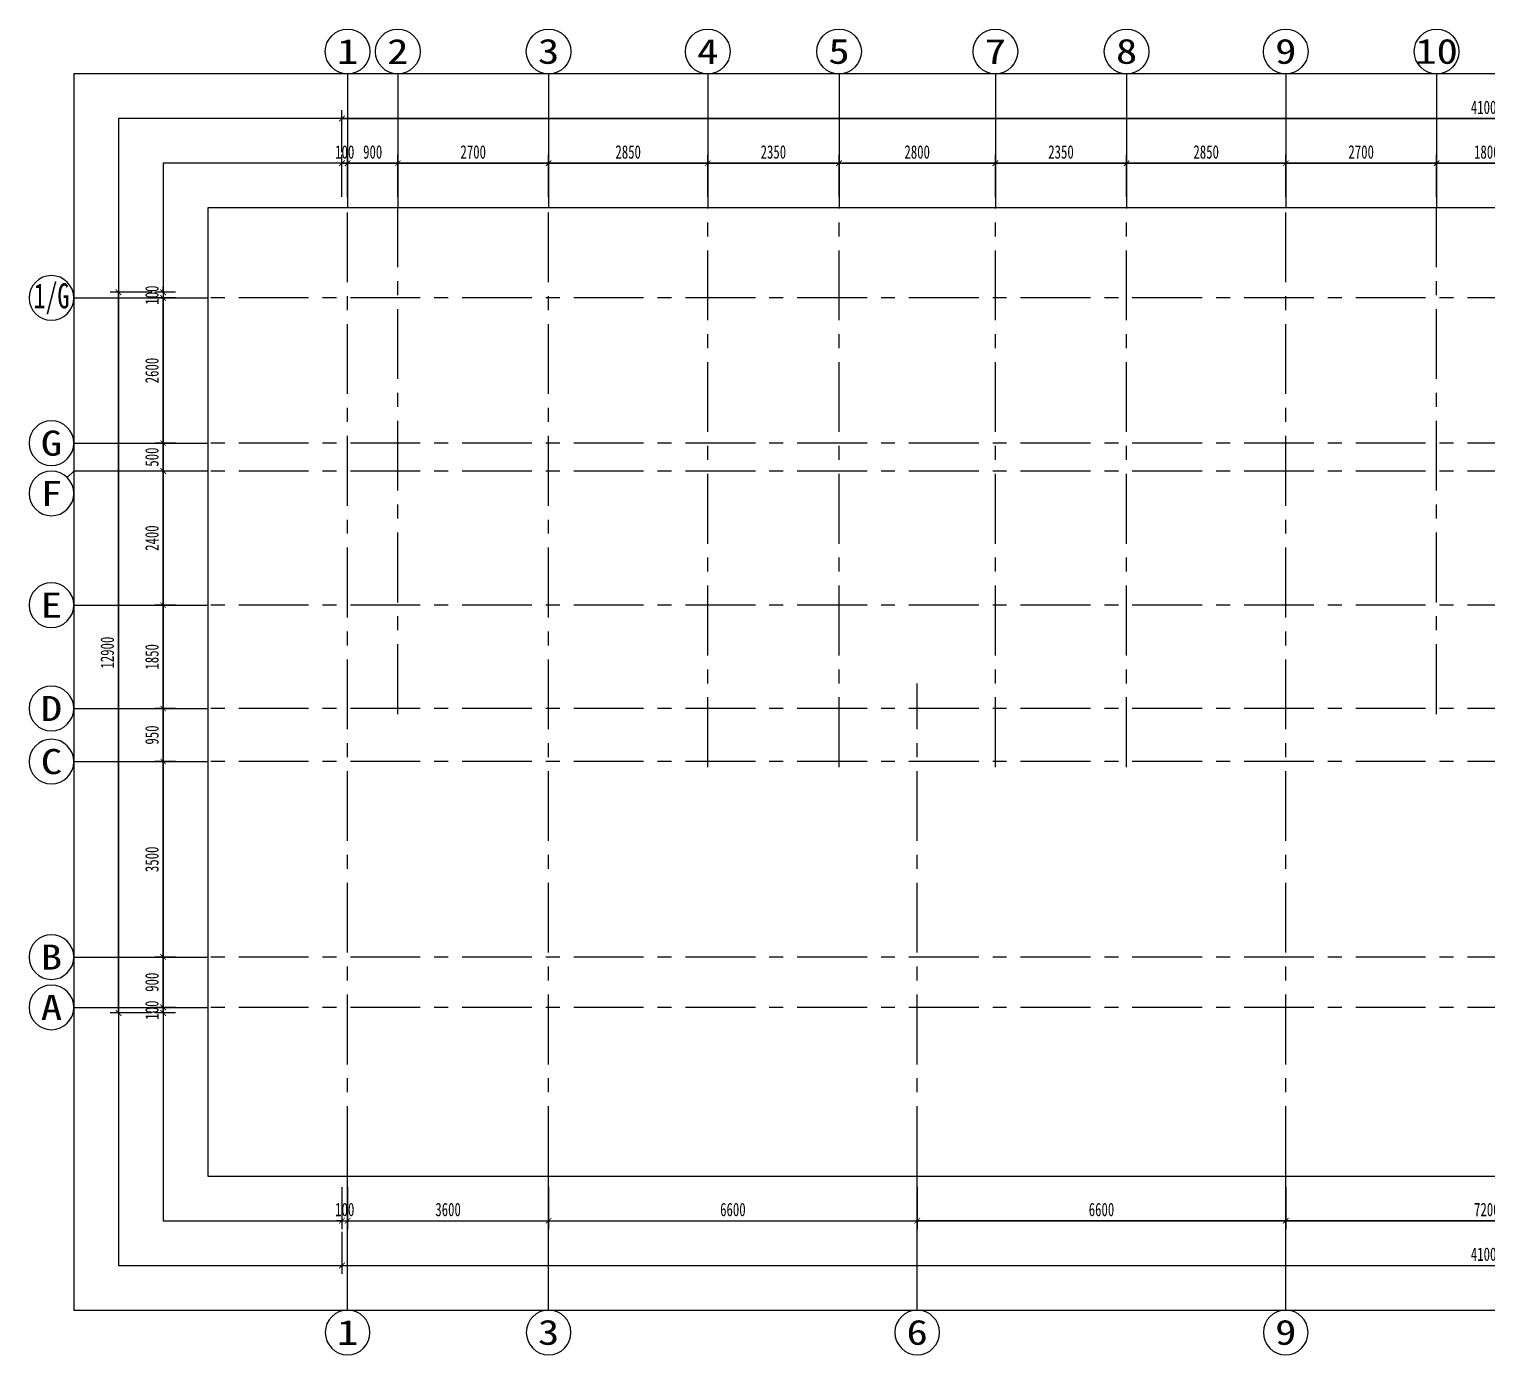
# Model space of a CAD drawing. Extents: x -678900 to 2378000, y 0 to 1700000.
# Drawn here: x 376543 to 402645, y 779505 to 803236 of the extents above; entities that cross this region are included whole.
import ezdxf
from ezdxf.enums import TextEntityAlignment as Align

# ---------------------------------------------------------------- set-up
doc = ezdxf.new("R2010")
doc.units = 0
doc.header["$LTSCALE"] = 1000
doc.header["$MEASUREMENT"] = 0
doc.header["$PDMODE"] = 1
doc.linetypes.add('CENTER', pattern=[2, 1.25, -0.25, 0.25, -0.25])
doc.layers.get('0').update_dxf_attribs({"linetype": 'CONTINUOUS'})
doc.layers.get('DEFPOINTS').update_dxf_attribs({"color": 8, "linetype": 'CONTINUOUS'})
for name, color, linetype in [('AD-AXIS-AXIS', 1, 'CENTER'), ('AD-AXIS-CRCL', 3, 'CONTINUOUS'), ('AD-AXIS-DIMS', 3, 'CONTINUOUS'), ('AD-AXIS-NUMB', 255, 'CONTINUOUS'), ('AD-DIMS-MAIN', 60, 'CONTINUOUS'), ('C-XREF-INT', 7, 'CONTINUOUS')]:
    doc.layers.add(name, color=color, linetype=linetype)
doc.styles.add('TH-STYLE1', font='', dxfattribs={"width": 0.7})
doc.styles.add('仿宋字体100', font='', dxfattribs={"width": 0.7, "height": 240})
doc.styles.get('TH-STYLE1').set_extended_font_data('SimSun')
doc.styles.get('仿宋字体100').set_extended_font_data('SimSun')
doc.dimstyles.new('TH-DIM100-CAD-REVIT', dxfattribs={"dimscale": 100, "dimtxt": 240, "dimasz": 1, "dimexe": 1.5, "dimexo": 1, "dimgap": 0.8, "dimtad": 1, "dimdec": 0, "dimdsep": 46, "dimtxsty": '仿宋字体100', "dimblk1": 'ARCHTICK', "dimblk2": 'ARCHTICK', "dimsah": 1, "dimcen": -1, "dimclrd": 256, "dimclre": 256, "dimclrt": 256, "dimazin": 0, "dimtfac": 1, "dimtdec": 0, "dimtix": 1, "dimtmove": 2, "dimatfit": 0, "dimldrblk": 'ARCHTICK', "dimfxl": 0, "dimtolj": 1, "dimtzin": 0, "dimlwd": -1, "dimlwe": -1, "dimarcsym": 0})

# ---------------------------------------------------------------- blocks, each defined once
blk = doc.blocks.new('_ArchTick')
at = {"color": 0, "linetype": 'ByBlock', "const_width": 0.15}
blk.add_lwpolyline([(-0.5, -0.5), (0.5, 0.5)], dxfattribs=at)
blk = doc.blocks.new('*D163')
at = {"layer": 'AD-AXIS-DIMS'}
for p, q in [((-3183, 1500, 0), (-3552, 1500, 0)), ((-3402, 600, 0), (-3402, 1500, 0)), ((-3183, 600, 0), (-3552, 600, 0))]:
    blk.add_line(p, q, dxfattribs=at)
at = {"layer": 'DEFPOINTS', "color": 0}
for p in [(-3402, 1500, 0), (-3083, 1500, 0), (-3083, 600, 0)]:
    blk.add_point(p, dxfattribs=at)
at = {"layer": 'AD-AXIS-DIMS', "xscale": 100, "yscale": 100, "zscale": 100}
for p, rotation in [((-3402, 1500, 0), 90), ((-3402, 600, 0), 270)]:
    blk.add_blockref('_ArchTick', p, dxfattribs=dict(at, rotation=rotation))
at = {"layer": 'AD-AXIS-DIMS', "insert": (-3602, 1050, 0), "char_height": 240, "attachment_point": 5, "rotation": 90, "style": '仿宋字体100'}
blk.add_mtext('\\A1;900', dxfattribs=at)
blk = doc.blocks.new('*D164')
at = {"layer": 'AD-AXIS-DIMS'}
for p, q in [((-3183, 5000, 0), (-3552, 5000, 0)), ((-3402, 1500, 0), (-3402, 5000, 0)), ((-3183, 1500, 0), (-3552, 1500, 0))]:
    blk.add_line(p, q, dxfattribs=at)
at = {"layer": 'DEFPOINTS', "color": 0}
for p in [(-3402, 5000, 0), (-3083, 5000, 0), (-3083, 1500, 0)]:
    blk.add_point(p, dxfattribs=at)
at = {"layer": 'AD-AXIS-DIMS', "xscale": 100, "yscale": 100, "zscale": 100}
for p, rotation in [((-3402, 5000, 0), 90), ((-3402, 1500, 0), 270)]:
    blk.add_blockref('_ArchTick', p, dxfattribs=dict(at, rotation=rotation))
at = {"layer": 'AD-AXIS-DIMS', "insert": (-3602, 3250, 0), "char_height": 240, "attachment_point": 5, "rotation": 90, "style": '仿宋字体100'}
blk.add_mtext('\\A1;3500', dxfattribs=at)
blk = doc.blocks.new('*D165')
at = {"layer": 'AD-AXIS-DIMS'}
for p, q in [((-3183, 5950, 0), (-3552, 5950, 0)), ((-3402, 5000, 0), (-3402, 5950, 0)), ((-3183, 5000, 0), (-3552, 5000, 0))]:
    blk.add_line(p, q, dxfattribs=at)
at = {"layer": 'DEFPOINTS', "color": 0}
for p in [(-3402, 5950, 0), (-3083, 5950, 0), (-3083, 5000, 0)]:
    blk.add_point(p, dxfattribs=at)
at = {"layer": 'AD-AXIS-DIMS', "xscale": 100, "yscale": 100, "zscale": 100}
for p, rotation in [((-3402, 5950, 0), 90), ((-3402, 5000, 0), 270)]:
    blk.add_blockref('_ArchTick', p, dxfattribs=dict(at, rotation=rotation))
at = {"layer": 'AD-AXIS-DIMS', "insert": (-3602, 5475, 0), "char_height": 240, "attachment_point": 5, "rotation": 90, "style": '仿宋字体100'}
blk.add_mtext('\\A1;950', dxfattribs=at)
blk = doc.blocks.new('*D166')
at = {"layer": 'AD-AXIS-DIMS'}
for p, q in [((-3183, 7800, 0), (-3552, 7800, 0)), ((-3402, 5950, 0), (-3402, 7800, 0)), ((-3183, 5950, 0), (-3552, 5950, 0))]:
    blk.add_line(p, q, dxfattribs=at)
at = {"layer": 'DEFPOINTS', "color": 0}
for p in [(-3402, 7800, 0), (-3083, 7800, 0), (-3083, 5950, 0)]:
    blk.add_point(p, dxfattribs=at)
at = {"layer": 'AD-AXIS-DIMS', "xscale": 100, "yscale": 100, "zscale": 100}
for p, rotation in [((-3402, 7800, 0), 90), ((-3402, 5950, 0), 270)]:
    blk.add_blockref('_ArchTick', p, dxfattribs=dict(at, rotation=rotation))
at = {"layer": 'AD-AXIS-DIMS', "insert": (-3602, 6875, 0), "char_height": 240, "attachment_point": 5, "rotation": 90, "style": '仿宋字体100'}
blk.add_mtext('\\A1;1850', dxfattribs=at)
blk = doc.blocks.new('*D167')
at = {"layer": 'AD-AXIS-DIMS'}
for p, q in [((-3183, 10200, 0), (-3552, 10200, 0)), ((-3402, 7800, 0), (-3402, 10200, 0)), ((-3183, 7800, 0), (-3552, 7800, 0))]:
    blk.add_line(p, q, dxfattribs=at)
at = {"layer": 'DEFPOINTS', "color": 0}
for p in [(-3402, 10200, 0), (-3083, 10200), (-3083, 7800, 0)]:
    blk.add_point(p, dxfattribs=at)
at = {"layer": 'AD-AXIS-DIMS', "xscale": 100, "yscale": 100, "zscale": 100}
for p, rotation in [((-3402, 10200, 0), 90), ((-3402, 7800, 0), 270)]:
    blk.add_blockref('_ArchTick', p, dxfattribs=dict(at, rotation=rotation))
at = {"layer": 'AD-AXIS-DIMS', "insert": (-3602, 9000, 0), "char_height": 240, "attachment_point": 5, "rotation": 90, "style": '仿宋字体100'}
blk.add_mtext('\\A1;2400', dxfattribs=at)
blk = doc.blocks.new('*D168')
at = {"layer": 'AD-AXIS-DIMS'}
for p, q in [((-3183, 10700, 0), (-3552, 10700, 0)), ((-3402, 10200, 0), (-3402, 10700, 0)), ((-3183, 10200, 0), (-3552, 10200, 0))]:
    blk.add_line(p, q, dxfattribs=at)
at = {"layer": 'DEFPOINTS', "color": 0}
for p in [(-3402, 10700, 0), (-3083, 10700, 0), (-3083, 10200)]:
    blk.add_point(p, dxfattribs=at)
at = {"layer": 'AD-AXIS-DIMS', "xscale": 100, "yscale": 100, "zscale": 100}
for p, rotation in [((-3402, 10700, 0), 90), ((-3402, 10200, 0), 270)]:
    blk.add_blockref('_ArchTick', p, dxfattribs=dict(at, rotation=rotation))
at = {"layer": 'AD-AXIS-DIMS', "insert": (-3602, 10450, 0), "char_height": 240, "attachment_point": 5, "rotation": 90, "style": '仿宋字体100'}
blk.add_mtext('\\A1;500', dxfattribs=at)
blk = doc.blocks.new('*D169')
at = {"layer": 'AD-AXIS-DIMS'}
for p, q in [((-100, -2620, 0), (-100, -3370, 0)), ((3500, -2620, 0), (3500, -3370, 0)), ((-100, -3220, 0), (3500, -3220, 0))]:
    blk.add_line(p, q, dxfattribs=at)
at = {"layer": 'DEFPOINTS', "color": 0}
for p in [(-100, -1746, 0), (3500, -1746, 0), (3500, -3220, 0)]:
    blk.add_point(p, dxfattribs=at)
at = {"layer": 'AD-AXIS-DIMS', "xscale": 100, "yscale": 100, "zscale": 100, "rotation": 180}
blk.add_blockref('_ArchTick', (-100, -3220, 0), dxfattribs=at)
at = {"layer": 'AD-AXIS-DIMS', "xscale": 100, "yscale": 100, "zscale": 100}
blk.add_blockref('_ArchTick', (3500, -3220, 0), dxfattribs=at)
at = {"layer": 'AD-AXIS-DIMS', "insert": (1700, -3020, 0), "char_height": 240, "attachment_point": 5, "style": '仿宋字体100'}
blk.add_mtext('\\A1;3600', dxfattribs=at)
blk = doc.blocks.new('*D170')
at = {"layer": 'AD-AXIS-DIMS'}
for p, q in [((3500, -2620, 0), (3500, -3370, 0)), ((10100, -2620, 0), (10100, -3370, 0)), ((3500, -3220, 0), (10100, -3220, 0))]:
    blk.add_line(p, q, dxfattribs=at)
at = {"layer": 'DEFPOINTS', "color": 0}
for p in [(3500, -1746, 0), (10100, -1746, 0), (10100, -3220, 0)]:
    blk.add_point(p, dxfattribs=at)
at = {"layer": 'AD-AXIS-DIMS', "xscale": 100, "yscale": 100, "zscale": 100, "rotation": 180}
blk.add_blockref('_ArchTick', (3500, -3220, 0), dxfattribs=at)
at = {"layer": 'AD-AXIS-DIMS', "xscale": 100, "yscale": 100, "zscale": 100}
blk.add_blockref('_ArchTick', (10100, -3220, 0), dxfattribs=at)
at = {"layer": 'AD-AXIS-DIMS', "insert": (6800, -3020, 0), "char_height": 240, "attachment_point": 5, "style": '仿宋字体100'}
blk.add_mtext('\\A1;6600', dxfattribs=at)
blk = doc.blocks.new('*D171')
at = {"layer": 'AD-AXIS-DIMS'}
for p, q in [((16700, -2620, 0), (16700, -3370, 0)), ((23900, -2620, 0), (23900, -3370, 0)), ((23900, -3220, 0), (16700, -3220, 0))]:
    blk.add_line(p, q, dxfattribs=at)
at = {"layer": 'DEFPOINTS', "color": 0}
for p in [(16700, -1746, 0), (23900, -1746, 0), (16700, -3220, 0)]:
    blk.add_point(p, dxfattribs=at)
at = {"layer": 'AD-AXIS-DIMS', "xscale": 100, "yscale": 100, "zscale": 100, "rotation": 180}
blk.add_blockref('_ArchTick', (16700, -3220, 0), dxfattribs=at)
at = {"layer": 'AD-AXIS-DIMS', "xscale": 100, "yscale": 100, "zscale": 100}
blk.add_blockref('_ArchTick', (23900, -3220, 0), dxfattribs=at)
at = {"layer": 'AD-AXIS-DIMS', "insert": (20300, -3020, 0), "char_height": 240, "attachment_point": 5, "style": '仿宋字体100'}
blk.add_mtext('\\A1;7200', dxfattribs=at)
blk = doc.blocks.new('*D172')
at = {"layer": 'AD-AXIS-DIMS'}
for p, q in [((10100, -2620, 0), (10100, -3370, 0)), ((16700, -2620, 0), (16700, -3370, 0)), ((16700, -3220, 0), (10100, -3220, 0))]:
    blk.add_line(p, q, dxfattribs=at)
at = {"layer": 'DEFPOINTS', "color": 0}
for p in [(10100, -1746, 0), (16700, -1746, 0), (10100, -3220, 0)]:
    blk.add_point(p, dxfattribs=at)
at = {"layer": 'AD-AXIS-DIMS', "xscale": 100, "yscale": 100, "zscale": 100, "rotation": 180}
blk.add_blockref('_ArchTick', (10100, -3220, 0), dxfattribs=at)
at = {"layer": 'AD-AXIS-DIMS', "xscale": 100, "yscale": 100, "zscale": 100}
blk.add_blockref('_ArchTick', (16700, -3220, 0), dxfattribs=at)
at = {"layer": 'AD-AXIS-DIMS', "insert": (13400, -3020, 0), "char_height": 240, "attachment_point": 5, "style": '仿宋字体100'}
blk.add_mtext('\\A1;6600', dxfattribs=at)
blk = doc.blocks.new('*D176')
at = {"layer": 'AD-AXIS-DIMS'}
for p, q in [((-100, 15111, 0), (-100, 15861, 0)), ((-100, 15711, 0), (800, 15711, 0)), ((800, 15111, 0), (800, 15861, 0))]:
    blk.add_line(p, q, dxfattribs=at)
at = {"layer": 'DEFPOINTS', "color": 0}
for p in [(800, 15711, 0), (-100, 14924, 0), (800, 14924, 0)]:
    blk.add_point(p, dxfattribs=at)
at = {"layer": 'AD-AXIS-DIMS', "xscale": 100, "yscale": 100, "zscale": 100, "rotation": 180}
blk.add_blockref('_ArchTick', (-100, 15711, 0), dxfattribs=at)
at = {"layer": 'AD-AXIS-DIMS', "xscale": 100, "yscale": 100, "zscale": 100}
blk.add_blockref('_ArchTick', (800, 15711, 0), dxfattribs=at)
at = {"layer": 'AD-AXIS-DIMS', "insert": (350, 15911, 0), "char_height": 240, "attachment_point": 5, "style": '仿宋字体100'}
blk.add_mtext('\\A1;900', dxfattribs=at)
blk = doc.blocks.new('*D177')
at = {"layer": 'AD-AXIS-DIMS'}
for p, q in [((800, 15111, 0), (800, 15861, 0)), ((800, 15711, 0), (3500, 15711, 0)), ((3500, 15111, 0), (3500, 15861, 0))]:
    blk.add_line(p, q, dxfattribs=at)
at = {"layer": 'DEFPOINTS', "color": 0}
for p in [(3500, 15711, 0), (800, 14924, 0), (3500, 14924, 0)]:
    blk.add_point(p, dxfattribs=at)
at = {"layer": 'AD-AXIS-DIMS', "xscale": 100, "yscale": 100, "zscale": 100, "rotation": 180}
blk.add_blockref('_ArchTick', (800, 15711, 0), dxfattribs=at)
at = {"layer": 'AD-AXIS-DIMS', "xscale": 100, "yscale": 100, "zscale": 100}
blk.add_blockref('_ArchTick', (3500, 15711, 0), dxfattribs=at)
at = {"layer": 'AD-AXIS-DIMS', "insert": (2150, 15911, 0), "char_height": 240, "attachment_point": 5, "style": '仿宋字体100'}
blk.add_mtext('\\A1;2700', dxfattribs=at)
blk = doc.blocks.new('*D178')
at = {"layer": 'AD-AXIS-DIMS'}
for p, q in [((3500, 15111, 0), (3500, 15861, 0)), ((3500, 15711, 0), (6350, 15711, 0)), ((6350, 15111, 0), (6350, 15861, 0))]:
    blk.add_line(p, q, dxfattribs=at)
at = {"layer": 'DEFPOINTS', "color": 0}
for p in [(6350, 15711, 0), (3500, 14924, 0), (6350, 14924, 0)]:
    blk.add_point(p, dxfattribs=at)
at = {"layer": 'AD-AXIS-DIMS', "xscale": 100, "yscale": 100, "zscale": 100, "rotation": 180}
blk.add_blockref('_ArchTick', (3500, 15711, 0), dxfattribs=at)
at = {"layer": 'AD-AXIS-DIMS', "xscale": 100, "yscale": 100, "zscale": 100}
blk.add_blockref('_ArchTick', (6350, 15711, 0), dxfattribs=at)
at = {"layer": 'AD-AXIS-DIMS', "insert": (4925, 15911, 0), "char_height": 240, "attachment_point": 5, "style": '仿宋字体100'}
blk.add_mtext('\\A1;2850', dxfattribs=at)
blk = doc.blocks.new('*D179')
at = {"layer": 'AD-AXIS-DIMS'}
for p, q in [((6350, 15111, 0), (6350, 15861, 0)), ((6350, 15711, 0), (8700, 15711, 0)), ((8700, 15111, 0), (8700, 15861, 0))]:
    blk.add_line(p, q, dxfattribs=at)
at = {"layer": 'DEFPOINTS', "color": 0}
for p in [(8700, 15711, 0), (6350, 14924, 0), (8700, 14924, 0)]:
    blk.add_point(p, dxfattribs=at)
at = {"layer": 'AD-AXIS-DIMS', "xscale": 100, "yscale": 100, "zscale": 100, "rotation": 180}
blk.add_blockref('_ArchTick', (6350, 15711, 0), dxfattribs=at)
at = {"layer": 'AD-AXIS-DIMS', "xscale": 100, "yscale": 100, "zscale": 100}
blk.add_blockref('_ArchTick', (8700, 15711, 0), dxfattribs=at)
at = {"layer": 'AD-AXIS-DIMS', "insert": (7525, 15911, 0), "char_height": 240, "attachment_point": 5, "style": '仿宋字体100'}
blk.add_mtext('\\A1;2350', dxfattribs=at)
blk = doc.blocks.new('*D180')
at = {"layer": 'AD-AXIS-DIMS'}
for p, q in [((8700, 15111, 0), (8700, 15861, 0)), ((8700, 15711, 0), (11500, 15711, 0)), ((11500, 15111, 0), (11500, 15861, 0))]:
    blk.add_line(p, q, dxfattribs=at)
at = {"layer": 'DEFPOINTS', "color": 0}
for p in [(11500, 15711, 0), (8700, 14924, 0), (11500, 14924, 0)]:
    blk.add_point(p, dxfattribs=at)
at = {"layer": 'AD-AXIS-DIMS', "xscale": 100, "yscale": 100, "zscale": 100, "rotation": 180}
blk.add_blockref('_ArchTick', (8700, 15711, 0), dxfattribs=at)
at = {"layer": 'AD-AXIS-DIMS', "xscale": 100, "yscale": 100, "zscale": 100}
blk.add_blockref('_ArchTick', (11500, 15711, 0), dxfattribs=at)
at = {"layer": 'AD-AXIS-DIMS', "insert": (10100, 15911, 0), "char_height": 240, "attachment_point": 5, "style": '仿宋字体100'}
blk.add_mtext('\\A1;2800', dxfattribs=at)
blk = doc.blocks.new('*D181')
at = {"layer": 'AD-AXIS-DIMS'}
for p, q in [((11500, 15111, 0), (11500, 15861, 0)), ((11500, 15711, 0), (13850, 15711, 0)), ((13850, 15111, 0), (13850, 15861, 0))]:
    blk.add_line(p, q, dxfattribs=at)
at = {"layer": 'DEFPOINTS', "color": 0}
for p in [(13850, 15711, 0), (11500, 14924, 0), (13850, 14924, 0)]:
    blk.add_point(p, dxfattribs=at)
at = {"layer": 'AD-AXIS-DIMS', "xscale": 100, "yscale": 100, "zscale": 100, "rotation": 180}
blk.add_blockref('_ArchTick', (11500, 15711, 0), dxfattribs=at)
at = {"layer": 'AD-AXIS-DIMS', "xscale": 100, "yscale": 100, "zscale": 100}
blk.add_blockref('_ArchTick', (13850, 15711, 0), dxfattribs=at)
at = {"layer": 'AD-AXIS-DIMS', "insert": (12675, 15911, 0), "char_height": 240, "attachment_point": 5, "style": '仿宋字体100'}
blk.add_mtext('\\A1;2350', dxfattribs=at)
blk = doc.blocks.new('*D182')
at = {"layer": 'AD-AXIS-DIMS'}
for p, q in [((13850, 15111, 0), (13850, 15861, 0)), ((13850, 15711, 0), (16700, 15711, 0)), ((16700, 15111, 0), (16700, 15861, 0))]:
    blk.add_line(p, q, dxfattribs=at)
at = {"layer": 'DEFPOINTS', "color": 0}
for p in [(16700, 15711, 0), (13850, 14924, 0), (16700, 14924, 0)]:
    blk.add_point(p, dxfattribs=at)
at = {"layer": 'AD-AXIS-DIMS', "xscale": 100, "yscale": 100, "zscale": 100, "rotation": 180}
blk.add_blockref('_ArchTick', (13850, 15711, 0), dxfattribs=at)
at = {"layer": 'AD-AXIS-DIMS', "xscale": 100, "yscale": 100, "zscale": 100}
blk.add_blockref('_ArchTick', (16700, 15711, 0), dxfattribs=at)
at = {"layer": 'AD-AXIS-DIMS', "insert": (15275, 15911, 0), "char_height": 240, "attachment_point": 5, "style": '仿宋字体100'}
blk.add_mtext('\\A1;2850', dxfattribs=at)
blk = doc.blocks.new('*D183')
at = {"layer": 'AD-AXIS-DIMS'}
for p, q in [((16700, 15111, 0), (16700, 15861, 0)), ((16700, 15711, 0), (19400, 15711, 0)), ((19400, 15111, 0), (19400, 15861, 0))]:
    blk.add_line(p, q, dxfattribs=at)
at = {"layer": 'DEFPOINTS', "color": 0}
for p in [(19400, 15711, 0), (16700, 14924, 0), (19400, 14924, 0)]:
    blk.add_point(p, dxfattribs=at)
at = {"layer": 'AD-AXIS-DIMS', "xscale": 100, "yscale": 100, "zscale": 100, "rotation": 180}
blk.add_blockref('_ArchTick', (16700, 15711, 0), dxfattribs=at)
at = {"layer": 'AD-AXIS-DIMS', "xscale": 100, "yscale": 100, "zscale": 100}
blk.add_blockref('_ArchTick', (19400, 15711, 0), dxfattribs=at)
at = {"layer": 'AD-AXIS-DIMS', "insert": (18050, 15911, 0), "char_height": 240, "attachment_point": 5, "style": '仿宋字体100'}
blk.add_mtext('\\A1;2700', dxfattribs=at)
blk = doc.blocks.new('*D184')
at = {"layer": 'AD-AXIS-DIMS'}
for p, q in [((19400, 15111, 0), (19400, 15861, 0)), ((19400, 15711, 0), (21200, 15711, 0)), ((21200, 15111, 0), (21200, 15861, 0))]:
    blk.add_line(p, q, dxfattribs=at)
at = {"layer": 'DEFPOINTS', "color": 0}
for p in [(21200, 15711, 0), (19400, 14924, 0), (21200, 14924, 0)]:
    blk.add_point(p, dxfattribs=at)
at = {"layer": 'AD-AXIS-DIMS', "xscale": 100, "yscale": 100, "zscale": 100, "rotation": 180}
blk.add_blockref('_ArchTick', (19400, 15711, 0), dxfattribs=at)
at = {"layer": 'AD-AXIS-DIMS', "xscale": 100, "yscale": 100, "zscale": 100}
blk.add_blockref('_ArchTick', (21200, 15711, 0), dxfattribs=at)
at = {"layer": 'AD-AXIS-DIMS', "insert": (20300, 15911, 0), "char_height": 240, "attachment_point": 5, "style": '仿宋字体100'}
blk.add_mtext('\\A1;1800', dxfattribs=at)
blk = doc.blocks.new('*D193')
at = {"layer": 'AD-DIMS-MAIN'}
for p, q in [((-200, -3420, 0), (-200, -4170, 0)), ((40800, -3420, 0), (40800, -4170, 0)), ((-200, -4020, 0), (40800, -4020, 0))]:
    blk.add_line(p, q, dxfattribs=at)
at = {"layer": 'DEFPOINTS', "color": 0}
for p in [(-200, -3142, 0), (40800, -3142, 0), (40800, -4020, 0)]:
    blk.add_point(p, dxfattribs=at)
at = {"layer": 'AD-DIMS-MAIN', "xscale": 100, "yscale": 100, "zscale": 100, "rotation": 180}
blk.add_blockref('_ArchTick', (-200, -4020, 0), dxfattribs=at)
at = {"layer": 'AD-DIMS-MAIN', "xscale": 100, "yscale": 100, "zscale": 100}
blk.add_blockref('_ArchTick', (40800, -4020, 0), dxfattribs=at)
at = {"layer": 'AD-DIMS-MAIN', "insert": (20300, -3820, 0), "char_height": 240, "attachment_point": 5, "style": '仿宋字体100'}
blk.add_mtext('\\A1;41000', dxfattribs=at)
blk = doc.blocks.new('*D194')
at = {"layer": 'AD-DIMS-MAIN'}
for p, q in [((-200, 15911, 0), (-200, 16661, 0)), ((-200, 16511, 0), (40800, 16511, 0)), ((40800, 15911, 0), (40800, 16661, 0))]:
    blk.add_line(p, q, dxfattribs=at)
at = {"layer": 'DEFPOINTS', "color": 0}
for p in [(40800, 16511, 0), (-200, 15633, 0), (40800, 15633, 0)]:
    blk.add_point(p, dxfattribs=at)
at = {"layer": 'AD-DIMS-MAIN', "xscale": 100, "yscale": 100, "zscale": 100, "rotation": 180}
blk.add_blockref('_ArchTick', (-200, 16511, 0), dxfattribs=at)
at = {"layer": 'AD-DIMS-MAIN', "xscale": 100, "yscale": 100, "zscale": 100}
blk.add_blockref('_ArchTick', (40800, 16511, 0), dxfattribs=at)
at = {"layer": 'AD-DIMS-MAIN', "insert": (20300, 16711, 0), "char_height": 240, "attachment_point": 5, "style": '仿宋字体100'}
blk.add_mtext('\\A1;41000', dxfattribs=at)
blk = doc.blocks.new('*D195')
at = {"layer": 'AD-DIMS-MAIN'}
for p, q in [((-3602, 13400, 0), (-4352, 13400, 0)), ((-4202, 500, 0), (-4202, 13400, 0)), ((-3602, 500, 0), (-4352, 500, 0))]:
    blk.add_line(p, q, dxfattribs=at)
at = {"layer": 'DEFPOINTS', "color": 0}
for p in [(-4202, 13400, 0), (384, 13400, 0), (384, 500, 0)]:
    blk.add_point(p, dxfattribs=at)
at = {"layer": 'AD-DIMS-MAIN', "xscale": 100, "yscale": 100, "zscale": 100}
for p, rotation in [((-4202, 13400, 0), 90), ((-4202, 500, 0), 270)]:
    blk.add_blockref('_ArchTick', p, dxfattribs=dict(at, rotation=rotation))
at = {"layer": 'AD-DIMS-MAIN', "insert": (-4402, 6950, 0), "char_height": 240, "attachment_point": 5, "rotation": 90, "style": '仿宋字体100'}
blk.add_mtext('\\A1;12900', dxfattribs=at)
blk = doc.blocks.new('_A-axiso')
blk.add_circle((0, 0), 0.5)
at = {"layer": 'AD-AXIS-NUMB', "style": 'TH-STYLE1', "width": 0.7}
blk.add_attdef('A', text='', height=0.56, dxfattribs=at).set_placement((-0.25, -0.28), (0.25, -0.28), align=Align.FIT)
blk = doc.blocks.new('*D157')
at = {"layer": 'AD-AXIS-DIMS'}
for p, q in [((-3183, 600, 0), (-3552, 600, 0)), ((-3402, 600, 0), (-3402, 700, 0)), ((-3402, 500, 0), (-3402, 600, 0)), ((-3183, 500, 0), (-3552, 500, 0)), ((-3402, 500, 0), (-3402, 400, 0))]:
    blk.add_line(p, q, dxfattribs=at)
at = {"layer": 'DEFPOINTS', "color": 0}
for p in [(-3402, 600, 0), (-3083, 600, 0), (-3083, 500, 0)]:
    blk.add_point(p, dxfattribs=at)
at = {"layer": 'AD-AXIS-DIMS', "xscale": 100, "yscale": 100, "zscale": 100}
for p, rotation in [((-3402, 600, 0), 270), ((-3402, 500, 0), 90)]:
    blk.add_blockref('_ArchTick', p, dxfattribs=dict(at, rotation=rotation))
at = {"layer": 'AD-AXIS-DIMS', "insert": (-3602, 550, 0), "char_height": 240, "attachment_point": 5, "rotation": 90, "style": '仿宋字体100'}
blk.add_mtext('\\A1;100', dxfattribs=at)
blk = doc.blocks.new('*D159')
at = {"layer": 'AD-AXIS-DIMS'}
for p, q in [((-200, -2620, 0), (-200, -3370, 0)), ((-100, -2620, 0), (-100, -3370, 0)), ((-200, -3220, 0), (-300, -3220, 0)), ((-200, -3220, 0), (-100, -3220, 0)), ((-100, -3220, 0), (0, -3220, 0))]:
    blk.add_line(p, q, dxfattribs=at)
at = {"layer": 'DEFPOINTS', "color": 0}
for p in [(-200, -1746, 0), (-100, -1746, 0), (-100, -3220, 0)]:
    blk.add_point(p, dxfattribs=at)
at = {"layer": 'AD-AXIS-DIMS', "xscale": 100, "yscale": 100, "zscale": 100}
blk.add_blockref('_ArchTick', (-200, -3220, 0), dxfattribs=at)
at = {"layer": 'AD-AXIS-DIMS', "xscale": 100, "yscale": 100, "zscale": 100, "rotation": 180}
blk.add_blockref('_ArchTick', (-100, -3220, 0), dxfattribs=at)
at = {"layer": 'AD-AXIS-DIMS', "insert": (-150, -3020, 0), "char_height": 240, "attachment_point": 5, "style": '仿宋字体100'}
blk.add_mtext('\\A1;100', dxfattribs=at)
blk = doc.blocks.new('*D161')
at = {"layer": 'AD-AXIS-DIMS'}
for p, q in [((-200, 15711, 0), (-300, 15711, 0)), ((-200, 15111, 0), (-200, 15861, 0)), ((-200, 15711, 0), (-100, 15711, 0)), ((-100, 15111, 0), (-100, 15861, 0)), ((-100, 15711, 0), (0, 15711, 0))]:
    blk.add_line(p, q, dxfattribs=at)
at = {"layer": 'DEFPOINTS', "color": 0}
for p in [(-100, 15711, 0), (-200, 14237, 0), (-100, 14237, 0)]:
    blk.add_point(p, dxfattribs=at)
at = {"layer": 'AD-AXIS-DIMS', "xscale": 100, "yscale": 100, "zscale": 100}
blk.add_blockref('_ArchTick', (-200, 15711, 0), dxfattribs=at)
at = {"layer": 'AD-AXIS-DIMS', "xscale": 100, "yscale": 100, "zscale": 100, "rotation": 180}
blk.add_blockref('_ArchTick', (-100, 15711, 0), dxfattribs=at)
at = {"layer": 'AD-AXIS-DIMS', "insert": (-150, 15911, 0), "char_height": 240, "attachment_point": 5, "style": '仿宋字体100'}
blk.add_mtext('\\A1;100', dxfattribs=at)
blk = doc.blocks.new('*D203')
at = {"layer": 'AD-AXIS-DIMS'}
for p, q in [((-3183, 13300, 0), (-3552, 13300, 0)), ((-3402, 10700, 0), (-3402, 13300, 0)), ((-3183, 10700, 0), (-3552, 10700, 0))]:
    blk.add_line(p, q, dxfattribs=at)
at = {"layer": 'DEFPOINTS', "color": 0}
for p in [(-3402, 13300, 0), (-3083, 13300, 0), (-3083, 10700)]:
    blk.add_point(p, dxfattribs=at)
at = {"layer": 'AD-AXIS-DIMS', "xscale": 100, "yscale": 100, "zscale": 100}
for p, rotation in [((-3402, 13300, 0), 90), ((-3402, 10700, 0), 270)]:
    blk.add_blockref('_ArchTick', p, dxfattribs=dict(at, rotation=rotation))
at = {"layer": 'AD-AXIS-DIMS', "insert": (-3602, 12000, 0), "char_height": 240, "attachment_point": 5, "rotation": 90, "style": '仿宋字体100'}
blk.add_mtext('\\A1;2600', dxfattribs=at)
blk = doc.blocks.new('*D205')
at = {"layer": 'AD-AXIS-DIMS'}
for p, q in [((-3183, 13400, 0), (-3552, 13400, 0)), ((-3402, 13400, 0), (-3402, 13500, 0)), ((-3402, 13400, 0), (-3402, 13300, 0)), ((-3183, 13300, 0), (-3552, 13300, 0)), ((-3402, 13300, 0), (-3402, 13200, 0))]:
    blk.add_line(p, q, dxfattribs=at)
at = {"layer": 'DEFPOINTS', "color": 0}
for p in [(-3083, 13400, 0), (-3402, 13300, 0), (-3083, 13300, 0)]:
    blk.add_point(p, dxfattribs=at)
at = {"layer": 'AD-AXIS-DIMS', "xscale": 100, "yscale": 100, "zscale": 100}
for p, rotation in [((-3402, 13400, 0), 270), ((-3402, 13300, 0), 90)]:
    blk.add_blockref('_ArchTick', p, dxfattribs=dict(at, rotation=rotation))
at = {"layer": 'AD-AXIS-DIMS', "insert": (-3602, 13350, 0), "char_height": 240, "attachment_point": 5, "rotation": 90, "style": '仿宋字体100'}
blk.add_mtext('\\A1;100', dxfattribs=at)
blk = doc.blocks.new('轴网')
at = {"layer": 'AD-AXIS-AXIS'}
for p, q in [((-100, -2420.1, 0), (-100, 14923.7, 0)), ((800, 5850, 0), (800, 14923.7, 0)), ((3500, -2420.1, 0), (3500, 14923.7, 0)), ((6350, 4900, 0), (6350, 14923.7, 0)), ((8700, 4900, 0), (8700, 14923.7, 0)), ((11500, 4900, 0), (11500, 14923.7, 0)), ((13850, 4900, 0), (13850, 14923.7, 0)), ((16700, -2420.1, 0), (16700, 14923.7, 0)), ((19400, 5850, 0), (19400, 14923.7, 0)), ((43202, 13300), (-2602, 13300)), ((43202, 10700), (-2602, 10700)), ((43202, 10200), (-2602, 10200)), ((43202, 7800), (-2602, 7800)), ((10100, -2420.1, 0), (10100, 6400, 0)), ((43202, 5950), (-2602, 5950)), ((43202, 5000), (-2602, 5000)), ((43202, 1500), (-2602, 1500)), ((43202, 600), (-2602, 600))]:
    blk.add_line(p, q, dxfattribs=at)
at = {"layer": 'AD-AXIS-CRCL'}
for p, q in [((-100, 17310.8, 0), (-100, 14910.8, 0)), ((800, 17310.8, 0), (800, 14910.8, 0)), ((3500, 17310.8, 0), (3500, 14910.8, 0)), ((6350, 17310.8, 0), (6350, 14910.8, 0)), ((8700, 17310.8, 0), (8700, 14910.8, 0)), ((11500, 17310.8, 0), (11500, 14910.8, 0)), ((13850, 17310.8, 0), (13850, 14910.8, 0)), ((16700, 17310.8, 0), (16700, 14910.8, 0)), ((19400, 17310.8, 0), (19400, 14910.8, 0)), ((-5002, 13300), (-2602, 13300)), ((-5002, 10700), (-2602, 10700)), ((-5002, 7800), (-2602, 7800)), ((-5002, 5950), (-2602, 5950)), ((-5002, 5000), (-2602, 5000)), ((-5002, 1500), (-2602, 1500)), ((-5002, 600), (-2602, 600)), ((-100, -4820.1, 0), (-100, -2420.1, 0)), ((3500, -4820.1, 0), (3500, -2420.1, 0)), ((10100, -4820.1, 0), (10100, -2420.1, 0)), ((16700, -4820.1, 0), (16700, -2420.1, 0))]:
    blk.add_line(p, q, dxfattribs=at)
blk.add_lwpolyline([(-2602, 10200), (-5002, 10200), (-5119.2, 10082.8)], dxfattribs=at)
at = {"layer": 'DEFPOINTS', "elevation": 0}
for points in [[(-5002, -4820.1), (45602, -4820.1), (45602, 17310.8), (-5002, 17310.8)], [(-4202, -4020.1), (44802, -4020.1), (44802, 16510.8), (-4202, 16510.8)], [(-3402, -3220.1), (44002, -3220.1), (44002, 15710.8), (-3402, 15710.8)], [(-2602, -2420.1), (43202, -2420.1), (43202, 14910.8), (-2602, 14910.8)]]:
    blk.add_lwpolyline(points, close=True, dxfattribs=at)
at = {"layer": 'AD-AXIS-CRCL'}
ref = blk.add_blockref('_A-axiso', (-100, 17710.8, 0), dxfattribs=dict(at, xscale=800, yscale=800, zscale=800, rotation=180))
ref.add_attrib('A', '1', dxfattribs={"layer": 'AD-AXIS-NUMB', "height": 448, "style": 'TH-STYLE1', "width": 1.256473}).set_placement((-100, 17710.8, 0), align=Align.MIDDLE)
ref = blk.add_blockref('_A-axiso', (800, 17710.8, 0), dxfattribs=dict(at, xscale=800, yscale=800, zscale=800, rotation=180))
ref.add_attrib('A', '2', dxfattribs={"layer": 'AD-AXIS-NUMB', "height": 448, "style": 'TH-STYLE1', "width": 1.256473}).set_placement((800, 17710.8, 0), align=Align.MIDDLE)
ref = blk.add_blockref('_A-axiso', (3500, 17710.8, 0), dxfattribs=dict(at, xscale=800, yscale=800, zscale=800, rotation=180))
ref.add_attrib('A', '3', dxfattribs={"layer": 'AD-AXIS-NUMB', "height": 448, "style": 'TH-STYLE1', "width": 1.256473}).set_placement((3500, 17710.8, 0), align=Align.MIDDLE)
ref = blk.add_blockref('_A-axiso', (6350, 17710.8, 0), dxfattribs=dict(at, xscale=800, yscale=800, zscale=800, rotation=180))
ref.add_attrib('A', '4', dxfattribs={"layer": 'AD-AXIS-NUMB', "height": 448, "style": 'TH-STYLE1', "width": 1.256473}).set_placement((6350, 17710.8, 0), align=Align.MIDDLE)
ref = blk.add_blockref('_A-axiso', (8700, 17710.8, 0), dxfattribs=dict(at, xscale=800, yscale=800, zscale=800, rotation=180))
ref.add_attrib('A', '5', dxfattribs={"layer": 'AD-AXIS-NUMB', "height": 448, "style": 'TH-STYLE1', "width": 1.256473}).set_placement((8700, 17710.8, 0), align=Align.MIDDLE)
ref = blk.add_blockref('_A-axiso', (11500, 17710.8, 0), dxfattribs=dict(at, xscale=800, yscale=800, zscale=800, rotation=180))
ref.add_attrib('A', '7', dxfattribs={"layer": 'AD-AXIS-NUMB', "height": 448, "style": 'TH-STYLE1', "width": 1.256473}).set_placement((11500, 17710.8, 0), align=Align.MIDDLE)
ref = blk.add_blockref('_A-axiso', (13850, 17710.8, 0), dxfattribs=dict(at, xscale=800, yscale=800, zscale=800, rotation=180))
ref.add_attrib('A', '8', dxfattribs={"layer": 'AD-AXIS-NUMB', "height": 448, "style": 'TH-STYLE1', "width": 1.256473}).set_placement((13850, 17710.8, 0), align=Align.MIDDLE)
ref = blk.add_blockref('_A-axiso', (16700, 17710.8, 0), dxfattribs=dict(at, xscale=800, yscale=800, zscale=800, rotation=180))
ref.add_attrib('A', '9', dxfattribs={"layer": 'AD-AXIS-NUMB', "height": 448, "style": 'TH-STYLE1', "width": 1.256473}).set_placement((16700, 17710.8, 0), align=Align.MIDDLE)
ref = blk.add_blockref('_A-axiso', (19400, 17710.8, 0), dxfattribs=dict(at, xscale=800, yscale=800, zscale=800, rotation=180))
ref.add_attrib('A', '10', dxfattribs={"layer": 'AD-AXIS-NUMB', "height": 448, "style": 'TH-STYLE1', "width": 1.256473}).set_placement((19400, 17710.8, 0), align=Align.MIDDLE)
ref = blk.add_blockref('_A-axiso', (-5402, 13300), dxfattribs=dict(at, xscale=-800, yscale=800, zscale=800, rotation=180))
ref.add_attrib('A', '1/G', dxfattribs={"layer": 'AD-AXIS-NUMB', "height": 448, "style": 'TH-STYLE1', "width": 0.7}).set_placement((-5402, 13300), align=Align.MIDDLE)
ref = blk.add_blockref('_A-axiso', (-5402, 10700), dxfattribs=dict(at, xscale=-800, yscale=800, zscale=800, rotation=180))
ref.add_attrib('A', 'G', dxfattribs={"layer": 'AD-AXIS-NUMB', "height": 448, "style": 'TH-STYLE1', "width": 1.256473}).set_placement((-5402, 10700), align=Align.MIDDLE)
ref = blk.add_blockref('_A-axiso', (-5402, 9800, 0), dxfattribs=dict(at, xscale=-800, yscale=800, zscale=800, rotation=180))
ref.add_attrib('A', 'F', dxfattribs={"layer": 'AD-AXIS-NUMB', "height": 448, "style": 'TH-STYLE1', "width": 1.256473}).set_placement((-5402, 9800, 0), align=Align.MIDDLE)
ref = blk.add_blockref('_A-axiso', (-5402, 7800), dxfattribs=dict(at, xscale=-800, yscale=800, zscale=800, rotation=180))
ref.add_attrib('A', 'E', dxfattribs={"layer": 'AD-AXIS-NUMB', "height": 448, "style": 'TH-STYLE1', "width": 1.256473}).set_placement((-5402, 7800), align=Align.MIDDLE)
ref = blk.add_blockref('_A-axiso', (-5402, 5950), dxfattribs=dict(at, xscale=-800, yscale=800, zscale=800, rotation=180))
ref.add_attrib('A', 'D', dxfattribs={"layer": 'AD-AXIS-NUMB', "height": 448, "style": 'TH-STYLE1', "width": 1.256473}).set_placement((-5402, 5950), align=Align.MIDDLE)
ref = blk.add_blockref('_A-axiso', (-5402, 5000), dxfattribs=dict(at, xscale=-800, yscale=800, zscale=800, rotation=180))
ref.add_attrib('A', 'C', dxfattribs={"layer": 'AD-AXIS-NUMB', "height": 448, "style": 'TH-STYLE1', "width": 1.256473}).set_placement((-5402, 5000), align=Align.MIDDLE)
ref = blk.add_blockref('_A-axiso', (-5402, 1500), dxfattribs=dict(at, xscale=-800, yscale=800, zscale=800, rotation=180))
ref.add_attrib('A', 'B', dxfattribs={"layer": 'AD-AXIS-NUMB', "height": 448, "style": 'TH-STYLE1', "width": 1.256473}).set_placement((-5402, 1500), align=Align.MIDDLE)
ref = blk.add_blockref('_A-axiso', (-5402, 600), dxfattribs=dict(at, xscale=-800, yscale=800, zscale=800, rotation=180))
ref.add_attrib('A', 'A', dxfattribs={"layer": 'AD-AXIS-NUMB', "height": 448, "style": 'TH-STYLE1', "width": 1.256473}).set_placement((-5402, 600), align=Align.MIDDLE)
ref = blk.add_blockref('_A-axiso', (-100, -5220.1, 0), dxfattribs=dict(at, xscale=-800, yscale=800, zscale=800))
ref.add_attrib('A', '1', dxfattribs={"layer": 'AD-AXIS-NUMB', "height": 448, "style": 'TH-STYLE1', "width": 1.256473}).set_placement((-100, -5220.1, 0), align=Align.MIDDLE)
ref = blk.add_blockref('_A-axiso', (3500, -5220.1, 0), dxfattribs=dict(at, xscale=-800, yscale=800, zscale=800))
ref.add_attrib('A', '3', dxfattribs={"layer": 'AD-AXIS-NUMB', "height": 448, "style": 'TH-STYLE1', "width": 1.256473}).set_placement((3500, -5220.1, 0), align=Align.MIDDLE)
ref = blk.add_blockref('_A-axiso', (10100, -5220.1, 0), dxfattribs=dict(at, xscale=-800, yscale=800, zscale=800))
ref.add_attrib('A', '6', dxfattribs={"layer": 'AD-AXIS-NUMB', "height": 448, "style": 'TH-STYLE1', "width": 1.256473}).set_placement((10100, -5220.1, 0), align=Align.MIDDLE)
ref = blk.add_blockref('_A-axiso', (16700, -5220.1, 0), dxfattribs=dict(at, xscale=-800, yscale=800, zscale=800))
ref.add_attrib('A', '9', dxfattribs={"layer": 'AD-AXIS-NUMB', "height": 448, "style": 'TH-STYLE1', "width": 1.256473}).set_placement((16700, -5220.1, 0), align=Align.MIDDLE)
at = {"layer": 'AD-AXIS-DIMS'}
for base, p1, p2, picture, middle in [((-100, 15710.8, 0), (-200, 14237, 0), (-100, 14237, 0), '*D161', (-150, 15910.8, 0)), ((800, 15710.8, 0), (-100, 14923.7, 0), (800, 14923.7, 0), '*D176', (350, 15910.8, 0)), ((3500, 15710.8, 0), (800, 14923.7, 0), (3500, 14923.7, 0), '*D177', (2150, 15910.8, 0)), ((6350, 15710.8, 0), (3500, 14923.7, 0), (6350, 14923.7, 0), '*D178', (4925, 15910.8, 0)), ((8700, 15710.8, 0), (6350, 14923.7, 0), (8700, 14923.7, 0), '*D179', (7525, 15910.8, 0)), ((11500, 15710.8, 0), (8700, 14923.7, 0), (11500, 14923.7, 0), '*D180', (10100, 15910.8, 0)), ((13850, 15710.8, 0), (11500, 14923.7, 0), (13850, 14923.7, 0), '*D181', (12675, 15910.8, 0)), ((16700, 15710.8, 0), (13850, 14923.7, 0), (16700, 14923.7, 0), '*D182', (15275, 15910.8, 0)), ((19400, 15710.8, 0), (16700, 14923.7, 0), (19400, 14923.7, 0), '*D183', (18050, 15910.8, 0)), ((21200, 15710.8, 0), (19400, 14923.7, 0), (21200, 14923.7, 0), '*D184', (20300, 15910.8, 0)), ((-100, -3220.1, 0), (-200, -1746.2, 0), (-100, -1746.2, 0), '*D159', (-150, -3020.1, 0)), ((3500, -3220.1, 0), (-100, -1746.2, 0), (3500, -1746.2, 0), '*D169', (1700, -3020.1, 0)), ((10100, -3220.1, 0), (3500, -1746.2, 0), (10100, -1746.2, 0), '*D170', (6800, -3020.1, 0))]:
    dim = blk.add_linear_dim(base=base, p1=p1, p2=p2, dimstyle='TH-DIM100-CAD-REVIT', dxfattribs=at)
    dim.commit()
    dim.dimension.update_dxf_attribs({"geometry": picture, "text_midpoint": middle})
for base, p1, p2, angle, picture, middle in [((-3402, 13300, 0), (-3083.4, 13400, 0), (-3083.4, 13300, 0), 270, '*D205', (-3602, 13350, 0)), ((-3402, 13300, 0), (-3083.4, 10700), (-3083.4, 13300, 0), 90, '*D203', (-3602, 12000, 0)), ((-3402, 10700, 0), (-3083.4, 10200), (-3083.4, 10700, 0), 90, '*D168', (-3602, 10450, 0)), ((-3402, 10200, 0), (-3083.4, 7800, 0), (-3083.4, 10200), 90, '*D167', (-3602, 9000, 0)), ((-3402, 7800, 0), (-3083.4, 5950, 0), (-3083.4, 7800, 0), 90, '*D166', (-3602, 6875, 0)), ((-3402, 5950, 0), (-3083.4, 5000, 0), (-3083.4, 5950, 0), 90, '*D165', (-3602, 5475, 0)), ((-3402, 5000, 0), (-3083.4, 1500, 0), (-3083.4, 5000, 0), 90, '*D164', (-3602, 3250, 0)), ((-3402, 1500, 0), (-3083.4, 600, 0), (-3083.4, 1500, 0), 90, '*D163', (-3602, 1050, 0)), ((-3402, 600, 0), (-3083.4, 500, 0), (-3083.4, 600, 0), 90, '*D157', (-3602, 550, 0)), ((10100, -3220.1, 0), (16700, -1746.2, 0), (10100, -1746.2, 0), 180, '*D172', (13400, -3020.1, 0)), ((16700, -3220.1, 0), (23900, -1746.2, 0), (16700, -1746.2, 0), 180, '*D171', (20300, -3020.1, 0))]:
    dim = blk.add_linear_dim(base=base, p1=p1, p2=p2, angle=angle, dimstyle='TH-DIM100-CAD-REVIT', dxfattribs=at)
    dim.commit()
    dim.dimension.update_dxf_attribs({"geometry": picture, "text_midpoint": middle})
at = {"layer": 'AD-DIMS-MAIN'}
for base, p1, p2, picture, middle in [((40800, 16510.8, 0), (-200, 15633.2, 0), (40800, 15633.2, 0), '*D194', (20300, 16710.8, 0)), ((40800, -4020.1, 0), (-200, -3142.5, 0), (40800, -3142.5, 0), '*D193', (20300, -3820.1, 0))]:
    dim = blk.add_linear_dim(base=base, p1=p1, p2=p2, dimstyle='TH-DIM100-CAD-REVIT', dxfattribs=at)
    dim.commit()
    dim.dimension.update_dxf_attribs({"geometry": picture, "text_midpoint": middle})
dim = blk.add_linear_dim(base=(-4202, 13400, 0), p1=(384.1, 500, 0), p2=(384.1, 13400, 0), angle=90, dimstyle='TH-DIM100-CAD-REVIT', dxfattribs=at)
dim.commit()
dim.dimension.update_dxf_attribs({"geometry": '*D195', "text_midpoint": (-4402, 6950, 0)})

msp = doc.modelspace()

# ---------------------------------------------------------------- block references
at = {"layer": 'C-XREF-INT'}
msp.add_blockref('轴网', (382345, 785125, 0), dxfattribs=at)

doc.saveas('drawing.dxf')
